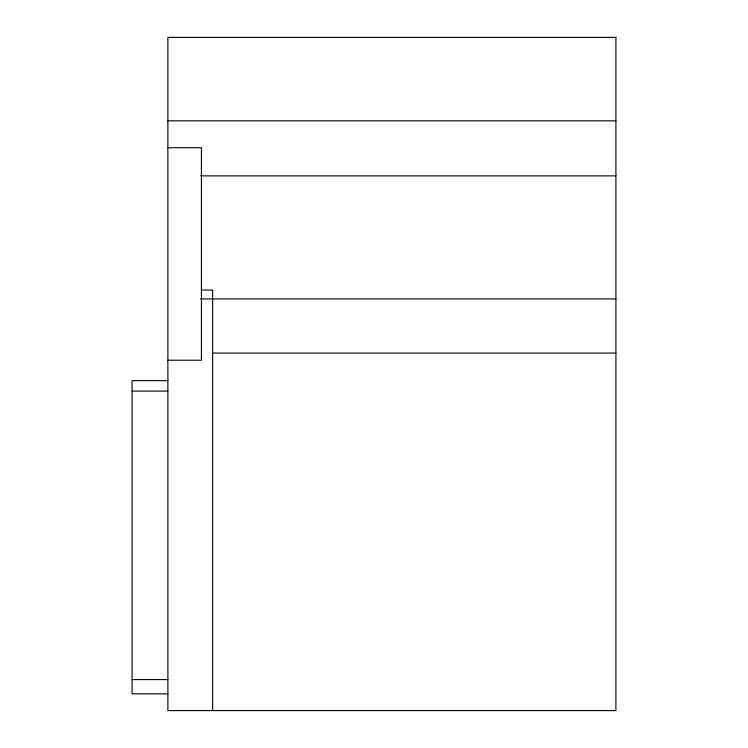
<?xml version="1.0" encoding="UTF-8"?>
<svg xmlns="http://www.w3.org/2000/svg" width="748" height="748" viewBox="0 0 748 748"><rect width="100%" height="100%" fill="white"/><g stroke="black" fill="none" stroke-linecap="round" stroke-linejoin="round"><path stroke-width="1.12" d="M167.879 120.83L615.903 120.83M167.879 147.739L201.436 147.739L201.436 360.227L167.879 360.227M200.548 175.883L615.903 175.883M201.147 290.093L212.619 290.093L212.619 710.6M200.548 298.901L615.903 298.901M212.217 353.103L615.903 353.103M167.879 380.629L132.097 380.629L132.097 693.826L167.879 693.826M132.097 391.101L167.879 391.101M132.097 679.567L167.879 679.567M615.903 37.4L167.879 37.4L167.879 710.6L615.903 710.6L615.903 37.4"/></g></svg>
